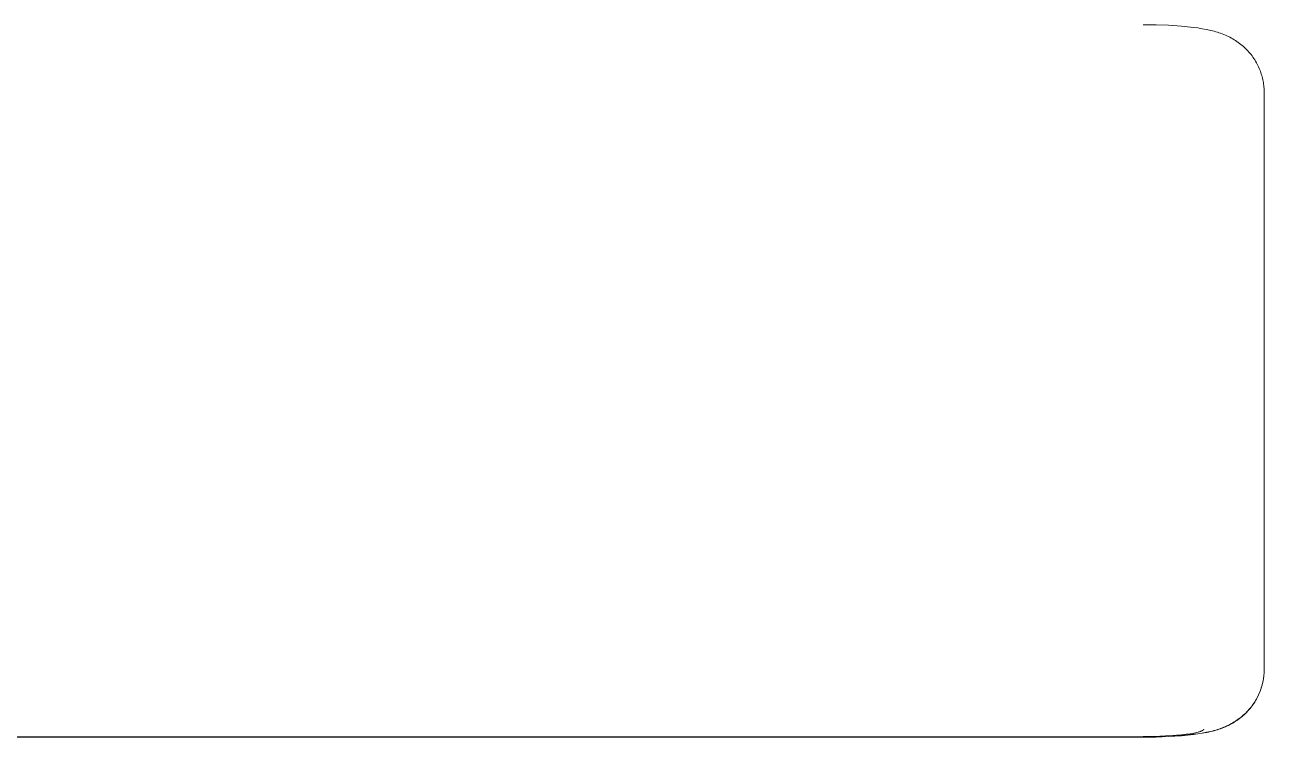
# Model space of a CAD drawing. Header units: inches. Extents: x -10 to 169, y -3 to 129.
# Drawn here: x 64.529 to 68.564, y 112.133 to 114.451 of the extents above; entities that cross this region are included whole.
import ezdxf

# ---------------------------------------------------------------- set-up
doc = ezdxf.new("R2010")
doc.units = ezdxf.units.IN
doc.layers.add('ZANO_R', color=7, linetype='Continuous', lineweight=0)

msp = doc.modelspace()

# ---------------------------------------------------------------- linework, layer by layer
at = {"layer": 'ZANO_R'}
for p, q in [((68.17062, 114.45092), (68.21225, 114.45043)), ((68.21225, 114.45043), (68.25273, 114.44897)), ((68.25273, 114.44897), (68.29511, 114.44624)), ((68.29511, 114.44624), (68.31494, 114.44443)), ((68.31494, 114.44443), (68.33404, 114.44227)), ((68.33404, 114.44227), (68.34844, 114.44035)), ((68.34844, 114.44035), (68.3628, 114.43809)), ((68.3628, 114.43809), (68.37648, 114.43556)), ((68.37648, 114.43556), (68.39007, 114.43261)), ((68.39007, 114.43261), (68.40096, 114.42985)), ((68.40096, 114.42985), (68.40638, 114.42834)), ((68.40638, 114.42834), (68.41176, 114.42672)), ((68.41176, 114.42672), (68.41711, 114.42501)), ((68.41711, 114.42501), (68.42242, 114.42318)), ((68.42242, 114.42318), (68.42769, 114.42125)), ((68.42769, 114.42125), (68.43292, 114.41919)), ((68.43292, 114.41919), (68.43792, 114.4171)), ((68.43792, 114.4171), (68.44287, 114.41489)), ((68.44287, 114.41489), (68.44777, 114.41256)), ((68.44777, 114.41256), (68.45262, 114.41012)), ((68.45262, 114.41012), (68.4574, 114.40757)), ((68.4574, 114.40757), (68.46213, 114.4049)), ((68.46213, 114.4049), (68.46678, 114.40212)), ((68.46678, 114.40212), (68.47136, 114.39921)), ((68.47136, 114.39921), (68.47572, 114.3963)), ((68.47572, 114.3963), (68.48001, 114.39328)), ((68.48001, 114.39328), (68.48422, 114.39015)), ((68.48422, 114.39015), (68.48835, 114.38691)), ((68.48835, 114.38691), (68.4924, 114.38358)), ((68.4924, 114.38358), (68.49637, 114.38014)), ((68.49637, 114.38014), (68.50025, 114.37661)), ((68.50025, 114.37661), (68.50404, 114.37298)), ((68.50404, 114.37298), (68.50769, 114.36929)), ((68.50769, 114.36929), (68.51126, 114.3655)), ((68.51126, 114.3655), (68.51474, 114.36161)), ((68.51474, 114.36161), (68.51812, 114.35763)), ((68.51812, 114.35763), (68.5214, 114.35355)), ((68.5214, 114.35355), (68.52458, 114.34939)), ((68.52458, 114.34939), (68.52765, 114.34514)), ((68.52765, 114.34514), (68.53061, 114.34081)), ((68.53061, 114.34081), (68.53346, 114.33641)), ((68.53346, 114.33641), (68.53619, 114.33194)), ((68.53619, 114.33194), (68.53881, 114.3274)), ((68.53881, 114.3274), (68.5413, 114.3228)), ((68.5413, 114.3228), (68.54367, 114.31815)), ((68.54367, 114.31815), (68.54592, 114.31344)), ((68.54592, 114.31344), (68.54804, 114.30868)), ((68.54804, 114.30868), (68.55003, 114.30389)), ((68.55003, 114.30389), (68.55174, 114.29947)), ((68.55174, 114.29947), (68.55334, 114.29501)), ((68.55334, 114.29501), (68.55484, 114.29051)), ((68.55484, 114.29051), (68.55623, 114.28596)), ((68.55623, 114.28596), (68.55751, 114.28138)), ((68.55751, 114.28138), (68.55869, 114.27677)), ((68.55869, 114.27677), (68.55976, 114.27212)), ((68.55976, 114.27212), (68.56071, 114.26745)), ((68.56071, 114.26745), (68.56156, 114.26276)), ((68.56156, 114.26276), (68.56229, 114.25805)), ((68.56229, 114.25805), (68.56291, 114.25333)), ((68.56291, 114.25333), (68.56342, 114.2486)), ((68.56342, 114.2486), (68.56381, 114.24386)), ((68.56381, 114.24386), (68.56409, 114.23912)), ((68.56409, 114.23912), (68.56426, 114.23439)), ((68.56426, 114.23439), (68.56432, 114.22966)), ((68.56432, 113.13581), (68.56432, 114.22966)), ((68.56432, 112.35467), (68.56432, 113.13581)), ((68.56426, 112.34994), (68.56409, 112.3452)), ((68.56432, 112.35467), (68.56426, 112.34994)), ((68.55869, 112.30756), (68.55751, 112.30295)), ((68.55963, 112.31091), (68.55812, 112.30455)), ((68.55976, 112.31221), (68.55869, 112.30756)), ((68.56093, 112.31732), (68.55963, 112.31091)), ((68.56071, 112.31688), (68.55976, 112.31221)), ((68.56156, 112.32157), (68.56071, 112.31688)), ((68.56202, 112.32376), (68.56093, 112.31732)), ((68.56229, 112.32628), (68.56156, 112.32157)), ((68.5629, 112.33021), (68.56202, 112.32376)), ((68.56291, 112.331), (68.56229, 112.32628)), ((68.56342, 112.33573), (68.56291, 112.331)), ((68.56381, 112.34047), (68.56342, 112.33573)), ((68.56409, 112.3452), (68.56381, 112.34047)), ((68.54367, 112.26618), (68.5413, 112.26153)), ((68.54592, 112.27089), (68.54367, 112.26618)), ((68.54592, 112.27018), (68.54367, 112.26547)), ((68.54804, 112.27565), (68.54592, 112.27089)), ((68.54804, 112.27493), (68.54592, 112.27018)), ((68.55003, 112.28044), (68.54804, 112.27565)), ((68.55003, 112.27973), (68.54804, 112.27493)), ((68.55235, 112.28582), (68.55003, 112.27973)), ((68.55174, 112.28485), (68.55003, 112.28044)), ((68.55334, 112.28931), (68.55174, 112.28485)), ((68.55448, 112.29199), (68.55235, 112.28582)), ((68.55484, 112.29382), (68.55334, 112.28931)), ((68.5564, 112.29824), (68.55448, 112.29199)), ((68.55623, 112.29836), (68.55484, 112.29382)), ((68.55751, 112.30295), (68.55623, 112.29836)), ((68.55812, 112.30455), (68.5564, 112.29824)), ((68.51812, 112.2267), (68.51474, 112.22272)), ((68.51812, 112.22599), (68.51474, 112.222)), ((68.5214, 112.23078), (68.51812, 112.2267)), ((68.5214, 112.23006), (68.51812, 112.22599)), ((68.52458, 112.23494), (68.5214, 112.23078)), ((68.52458, 112.23423), (68.5214, 112.23006)), ((68.52765, 112.23919), (68.52458, 112.23494)), ((68.52765, 112.23847), (68.52458, 112.23423)), ((68.53061, 112.24351), (68.52765, 112.23919)), ((68.53061, 112.2428), (68.52765, 112.23847)), ((68.53346, 112.24792), (68.53061, 112.24351)), ((68.53346, 112.2472), (68.53061, 112.2428)), ((68.53619, 112.25239), (68.53346, 112.24792)), ((68.53619, 112.25167), (68.53346, 112.2472)), ((68.53881, 112.25693), (68.53619, 112.25239)), ((68.53881, 112.25621), (68.53619, 112.25167)), ((68.5413, 112.26153), (68.53881, 112.25693)), ((68.5413, 112.26081), (68.53881, 112.25621)), ((68.54367, 112.26547), (68.5413, 112.26081)), ((68.47136, 112.18512), (68.46678, 112.18221)), ((68.47568, 112.188), (68.47136, 112.18512)), ((68.47568, 112.18729), (68.47136, 112.1844)), ((68.47992, 112.19099), (68.47568, 112.188)), ((68.47992, 112.19028), (68.47568, 112.18729)), ((68.48409, 112.19409), (68.47992, 112.19099)), ((68.48409, 112.19337), (68.47992, 112.19028)), ((68.48819, 112.19728), (68.48409, 112.19409)), ((68.48819, 112.19657), (68.48409, 112.19337)), ((68.49228, 112.20064), (68.48819, 112.19728)), ((68.49228, 112.19993), (68.48819, 112.19657)), ((68.49629, 112.20411), (68.49228, 112.20064)), ((68.49629, 112.2034), (68.49228, 112.19993)), ((68.50021, 112.20768), (68.49629, 112.20411)), ((68.50021, 112.20696), (68.49629, 112.2034)), ((68.50404, 112.21135), (68.50021, 112.20768)), ((68.50404, 112.21063), (68.50021, 112.20696)), ((68.50769, 112.21504), (68.50404, 112.21135)), ((68.50769, 112.21432), (68.50404, 112.21063)), ((68.51126, 112.21883), (68.50769, 112.21504)), ((68.51126, 112.21811), (68.50769, 112.21432)), ((68.51474, 112.22272), (68.51126, 112.21883)), ((68.51474, 112.222), (68.51126, 112.21811)), ((68.32964, 112.14495), (68.32344, 112.14395)), ((68.33538, 112.14598), (68.32964, 112.14495)), ((68.34067, 112.14704), (68.33538, 112.14598)), ((68.34548, 112.14813), (68.34067, 112.14704)), ((68.34981, 112.14923), (68.34548, 112.14813)), ((68.36219, 112.14613), (68.34813, 112.14394)), ((68.36219, 112.14542), (68.34813, 112.14323)), ((68.35179, 112.14979), (68.34981, 112.14923)), ((68.35365, 112.15035), (68.35179, 112.14979)), ((68.35539, 112.15092), (68.35365, 112.15035)), ((68.357, 112.15148), (68.35539, 112.15092)), ((68.3585, 112.15205), (68.357, 112.15148)), ((68.35987, 112.15262), (68.3585, 112.15205)), ((68.36051, 112.15291), (68.35987, 112.15262)), ((68.36113, 112.15319), (68.36051, 112.15291)), ((68.36171, 112.15348), (68.36113, 112.15319)), ((68.36226, 112.15376), (68.36171, 112.15348)), ((68.37617, 112.1487), (68.36219, 112.14613)), ((68.37617, 112.14799), (68.36219, 112.14542)), ((68.36279, 112.15405), (68.36226, 112.15376)), ((68.36328, 112.15433), (68.36279, 112.15405)), ((68.36375, 112.15461), (68.36328, 112.15433)), ((68.36418, 112.1549), (68.36375, 112.15461)), ((68.36459, 112.15518), (68.36418, 112.1549)), ((68.36497, 112.15546), (68.36459, 112.15518)), ((68.36515, 112.1556), (68.36497, 112.15546)), ((68.36532, 112.15574), (68.36515, 112.1556)), ((68.36549, 112.15589), (68.36532, 112.15574)), ((68.36565, 112.15603), (68.36549, 112.15589)), ((68.3658, 112.15617), (68.36565, 112.15603)), ((68.36595, 112.15631), (68.3658, 112.15617)), ((68.36608, 112.15645), (68.36595, 112.15631)), ((68.36621, 112.15659), (68.36608, 112.15645)), ((68.36634, 112.15673), (68.36621, 112.15659)), ((68.36646, 112.15687), (68.36634, 112.15673)), ((68.36657, 112.15701), (68.36646, 112.15687)), ((68.36667, 112.15715), (68.36657, 112.15701)), ((68.36677, 112.15728), (68.36667, 112.15715)), ((68.36686, 112.15742), (68.36677, 112.15728)), ((68.36695, 112.15756), (68.36686, 112.15742)), ((68.36703, 112.1577), (68.36695, 112.15756)), ((68.3671, 112.15784), (68.36703, 112.1577)), ((68.36716, 112.15798), (68.3671, 112.15784)), ((68.36722, 112.15811), (68.36716, 112.15798)), ((68.36727, 112.15825), (68.36722, 112.15811)), ((68.36732, 112.15839), (68.36727, 112.15825)), ((68.36736, 112.15852), (68.36732, 112.15839)), ((68.36739, 112.15866), (68.36736, 112.15852)), ((68.36742, 112.1588), (68.36739, 112.15866)), ((68.36744, 112.15893), (68.36742, 112.1588)), ((68.36746, 112.15907), (68.36744, 112.15893)), ((68.36747, 112.1592), (68.36746, 112.15907)), ((68.36747, 112.15934), (68.36747, 112.1592)), ((68.38314, 112.15015), (68.37617, 112.1487)), ((68.38314, 112.14944), (68.37617, 112.14799)), ((68.39007, 112.15172), (68.38314, 112.15015)), ((68.39007, 112.15101), (68.38314, 112.14944)), ((68.40096, 112.15448), (68.39007, 112.15172)), ((68.40096, 112.15377), (68.39007, 112.15101)), ((68.40637, 112.156), (68.40096, 112.15448)), ((68.40637, 112.15528), (68.40096, 112.15377)), ((68.41176, 112.15761), (68.40637, 112.156)), ((68.41176, 112.1569), (68.40637, 112.15528)), ((68.4171, 112.15932), (68.41176, 112.15761)), ((68.4171, 112.15861), (68.41176, 112.1569)), ((68.42242, 112.16115), (68.4171, 112.15932)), ((68.42242, 112.16043), (68.4171, 112.15861)), ((68.42769, 112.16308), (68.42242, 112.16115)), ((68.42769, 112.16237), (68.42242, 112.16043)), ((68.43292, 112.16513), (68.42769, 112.16308)), ((68.43292, 112.16442), (68.42769, 112.16237)), ((68.43792, 112.16723), (68.43292, 112.16513)), ((68.43792, 112.16652), (68.43292, 112.16442)), ((68.44287, 112.16944), (68.43792, 112.16723)), ((68.44287, 112.16873), (68.43792, 112.16652)), ((68.44777, 112.17177), (68.44287, 112.16944)), ((68.44777, 112.17105), (68.44287, 112.16873)), ((68.45262, 112.17421), (68.44777, 112.17177)), ((68.45262, 112.17349), (68.44777, 112.17105)), ((68.4574, 112.17676), (68.45262, 112.17421)), ((68.4574, 112.17605), (68.45262, 112.17349)), ((68.46213, 112.17943), (68.4574, 112.17676)), ((68.46213, 112.17872), (68.4574, 112.17605)), ((68.46678, 112.18221), (68.46213, 112.17943)), ((68.46678, 112.1815), (68.46213, 112.17872)), ((68.47136, 112.1844), (68.46678, 112.1815)), ((68.17062, 112.13341), (62.65881, 112.13341)), ((68.17062, 112.13269), (62.65881, 112.13269)), ((68.20644, 112.13534), (68.17062, 112.13493)), ((68.21225, 112.1339), (68.17062, 112.13341)), ((68.21225, 112.13318), (68.17062, 112.13269)), ((68.24308, 112.13664), (68.20644, 112.13534)), ((68.25273, 112.13536), (68.21225, 112.1339)), ((68.25273, 112.13465), (68.21225, 112.13318)), ((68.27834, 112.13891), (68.24308, 112.13664)), ((68.29511, 112.13809), (68.25273, 112.13536)), ((68.29511, 112.13737), (68.25273, 112.13465)), ((68.29469, 112.14039), (68.27834, 112.13891)), ((68.30981, 112.14208), (68.29469, 112.14039)), ((68.31494, 112.1399), (68.29511, 112.13809)), ((68.31494, 112.13919), (68.29511, 112.13737)), ((68.32344, 112.14395), (68.30981, 112.14208)), ((68.33404, 112.14205), (68.31494, 112.1399)), ((68.33404, 112.14134), (68.31494, 112.13919)), ((68.34813, 112.14394), (68.33404, 112.14205)), ((68.34813, 112.14323), (68.33404, 112.14134))]:
    msp.add_line(p, q, dxfattribs=at)

doc.saveas('drawing.dxf')
